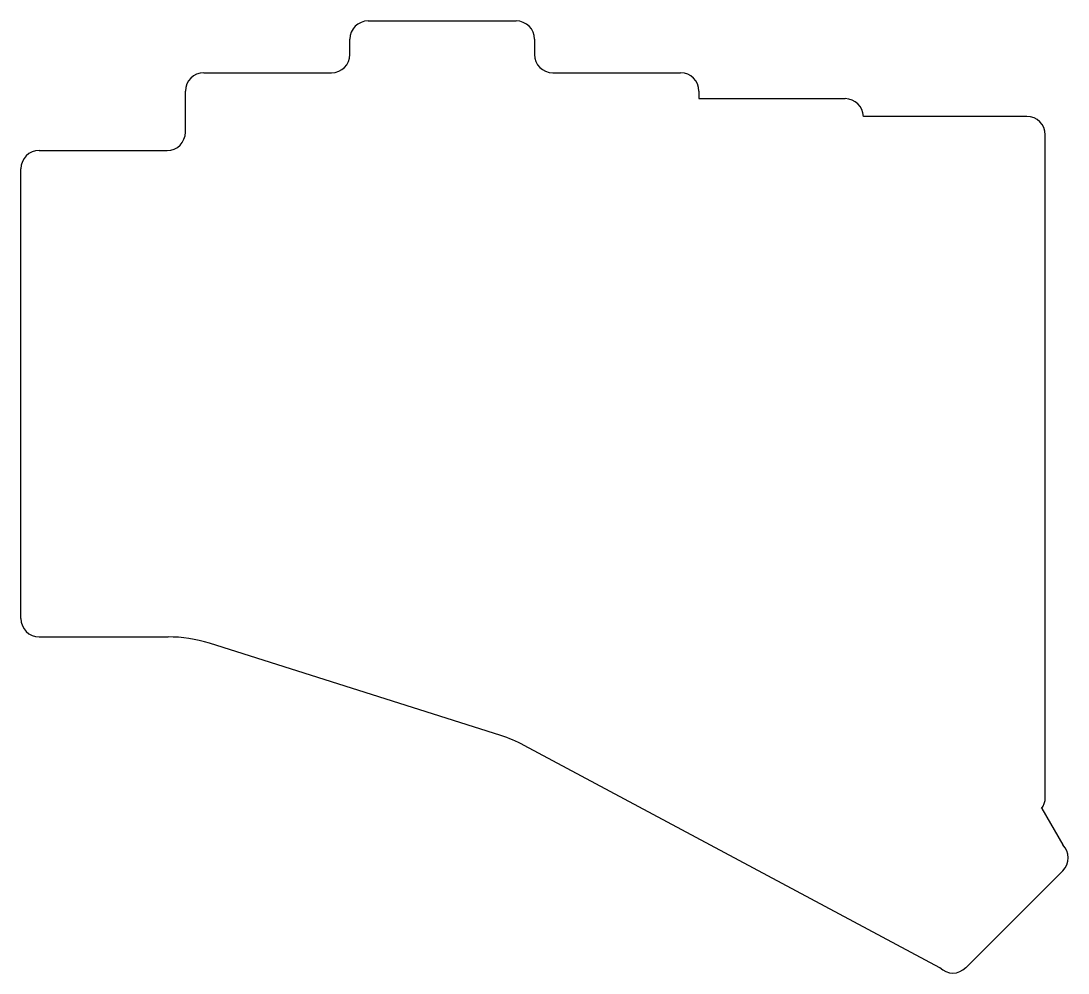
# Model space of a CAD drawing. Header units: millimetres. Extents: x 58 to 172, y 4 to 108.
import ezdxf

# ---------------------------------------------------------------- set-up
doc = ezdxf.new("R2010")
doc.units = ezdxf.units.MM

msp = doc.modelspace()

# ---------------------------------------------------------------- linework, layer by layer
for p, q in [((95.9, 107.77), (112.1, 107.77)), ((93.9, 104.1), (93.9, 105.77)), ((114.1, 105.77), (114.1, 104.1)), ((77.9, 102.1), (91.9, 102.1)), ((116.1, 102.1), (130.1, 102.1)), ((75.9, 95.6), (75.9, 100.1)), ((132.1, 100.1), (132.1, 99.27)), ((132.1, 99.27), (148.1, 99.27)), ((168, 97.32), (150.1, 97.32)), ((170, 22.82), (170, 95.32)), ((59.9, 93.6), (73.9, 93.6)), ((57.9, 42.4), (57.9, 91.6)), ((59.9, 40.4), (74, 40.4)), ((110.42, 29.61), (78.52, 39.7)), ((158.48, 4.22), (112.96, 28.54)), ((169.61, 21.63), (171.91, 17.66)), ((161.3, 4.22), (171.91, 14.83))]:
    msp.add_line(p, q)
for centre, radius, start, end in [((95.9, 105.77), 2, 90, 180), ((112.1, 105.77), 2, 0, 90), ((91.9, 104.1), 2, 270, 0), ((116.1, 104.1), 2, 180, 270), ((77.9, 100.1), 2, 90, 180), ((130.1, 100.1), 2, 0, 90), ((148.1, 97.27), 2, 1.4325, 90), ((168, 95.32), 2, 0, 90), ((73.9, 95.6), 2, 270, 0), ((59.9, 91.6), 2, 90, 180), ((59.9, 42.4), 2, 180, 270), ((74, 25.4), 15, 72.444, 90), ((105.89, 15.31), 15, 61.8843, 72.444), ((168, 22.82), 2, 323.4854, 360), ((170.5, 16.24), 2, 315, 45), ((159.89, 5.64), 2, 225, 315)]:
    msp.add_arc(centre, radius, start, end)

doc.saveas('drawing.dxf')
